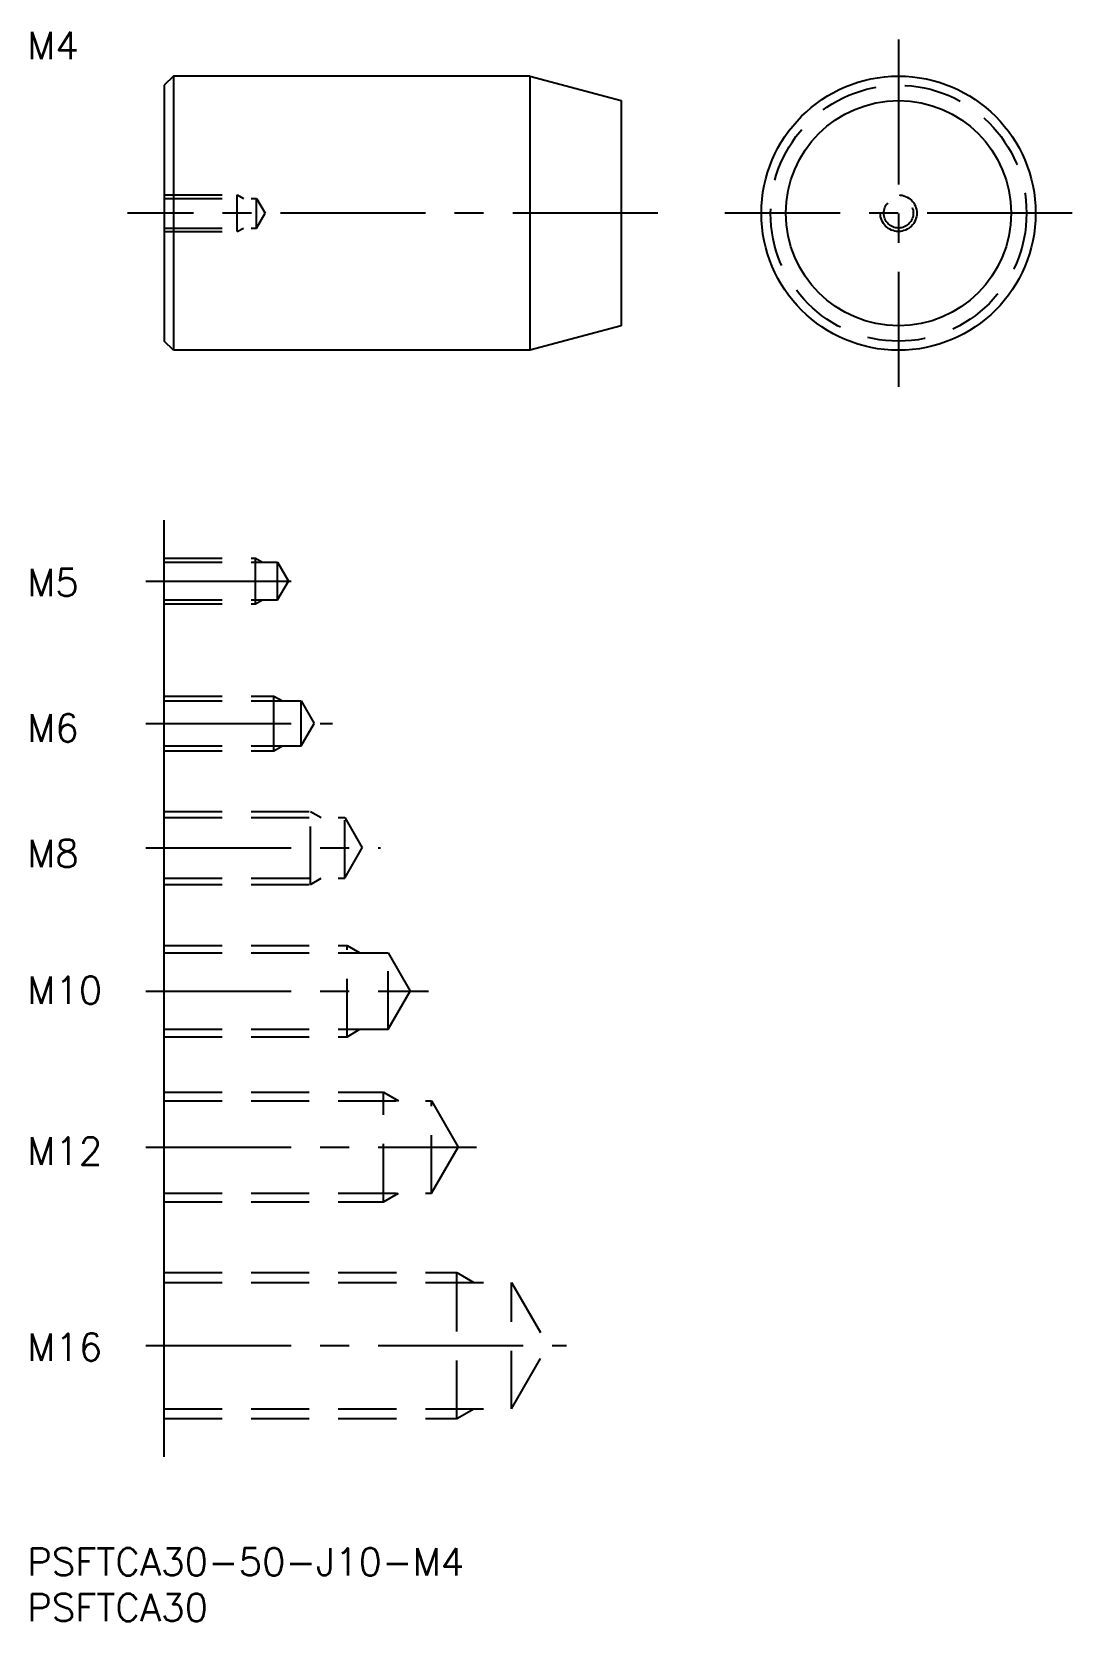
# Model space of a CAD drawing. Extents: x 1 to 114, y -8 to 166.
import ezdxf

# ---------------------------------------------------------------- set-up
doc = ezdxf.new("R2010")
doc.units = 0
doc.header["$LTSCALE"] = 0.5
doc.linetypes.add('CENTER', pattern=[50.8, 31.75, -6.35, 6.35, -6.35])
doc.linetypes.add('DASHED', pattern=[19.05, 12.7, -6.35])
for name, color, linetype in [('MSM_CENTER', 1, 'CENTER'), ('MSM_CONTINUOUS', 7, 'CONTINUOUS'), ('MSM_DASHED', 4, 'DASHED'), ('MSM_PART_NUMBER', 7, 'CONTINUOUS')]:
    doc.layers.add(name, color=color, linetype=linetype)
doc.styles.get("Standard").update_dxf_attribs({"font": 'txt.shx', "height": 3, "bigfont": 'bigfont.shx'})

# ---------------------------------------------------------------- blocks, each defined once
blk = doc.blocks.new('*U25')
at = {"layer": 'MSM_PART_NUMBER'}
blk.add_text('PSFTCA30-50-J10-M4', height=3, dxfattribs=at).set_placement((0, -3))
blk = doc.blocks.new('*U26')
at = {"layer": 'MSM_PART_NUMBER'}
blk.add_text('PSFTCA30', height=3, dxfattribs=at).set_placement((0, -8))
blk = doc.blocks.new('*U28')
at = {"layer": 'MSM_PART_NUMBER'}
blk.add_text('M5', height=3, dxfattribs=at).set_placement((0, 104.16))
blk = doc.blocks.new('*U29')
at = {"layer": 'MSM_PART_NUMBER'}
blk.add_text('M6', height=3, dxfattribs=at).set_placement((0, 88.24))
blk = doc.blocks.new('*U30')
at = {"layer": 'MSM_PART_NUMBER'}
blk.add_text('M4', height=3, dxfattribs=at).set_placement((0, 162.92))
blk = doc.blocks.new('*U31')
at = {"layer": 'MSM_PART_NUMBER'}
blk.add_text('M8', height=3, dxfattribs=at).set_placement((0, 74.52))
blk = doc.blocks.new('*U32')
at = {"layer": 'MSM_PART_NUMBER'}
blk.add_text('M10', height=3, dxfattribs=at).set_placement((0, 59.55))
blk = doc.blocks.new('*U33')
at = {"layer": 'MSM_PART_NUMBER'}
blk.add_text('M12', height=3, dxfattribs=at).set_placement((0, 41.95))
blk = doc.blocks.new('*U34')
at = {"layer": 'MSM_PART_NUMBER'}
blk.add_text('M16', height=3, dxfattribs=at).set_placement((0, 20.5))

msp = doc.modelspace()

# ---------------------------------------------------------------- linework, layer by layer
at = {"layer": 'MSM_CENTER'}
for p, q in [((95.34, 165.07), (95.34, 127.07)), ((69, 146.07), (11, 146.07)), ((114.34, 146.07), (76.34, 146.07)), ((13, 105.81), (30.59, 105.81)), ((13, 90.24), (33.42, 90.24)), ((13, 76.62), (38.67, 76.62)), ((13, 60.95), (43.92, 60.95)), ((13, 43.89), (49.17, 43.89)), ((13, 22.17), (59, 22.17))]:
    msp.add_line(p, q, dxfattribs=at)
at = {"layer": 'MSM_CONTINUOUS'}
for p, q in [((16, 161.07), (15, 160.07)), ((15, 160.07), (15, 132.07)), ((16, 161.07), (16, 131.07)), ((55, 161.07), (16, 161.07)), ((55, 161.07), (55, 131.07)), ((55, 161.07), (65, 158.39)), ((65, 158.39), (65, 133.75)), ((65, 133.75), (55, 131.07)), ((16, 131.07), (15, 132.07)), ((55, 131.07), (16, 131.07)), ((15, 10), (15, 112.48))]:
    msp.add_line(p, q, dxfattribs=at)
for radius in [15, 12.32]:
    msp.add_circle((95.34, 146.07), radius, dxfattribs=at)
at = {"layer": 'MSM_DASHED'}
for p, q in [((15, 148.07), (23, 148.07)), ((23, 144.07), (23, 148.07)), ((23, 148.07), (23.66, 147.69)), ((15, 147.69), (25.1, 147.69)), ((25.1, 144.45), (25.1, 147.69)), ((25.1, 147.69), (26.04, 146.07)), ((15, 144.45), (25.1, 144.45)), ((23, 144.07), (23.66, 144.45)), ((25.1, 144.45), (26.04, 146.07)), ((15, 144.07), (23, 144.07)), ((15, 108.31), (25, 108.31)), ((15, 107.88), (27.4, 107.88)), ((25, 103.31), (25, 108.31)), ((25, 108.31), (25.75, 107.88)), ((27.4, 103.75), (27.4, 107.88)), ((27.4, 107.88), (28.59, 105.81)), ((27.4, 103.75), (28.59, 105.81)), ((15, 103.75), (27.4, 103.75)), ((15, 103.31), (25, 103.31)), ((25, 103.31), (25.75, 103.75)), ((15, 93.24), (27, 93.24)), ((15, 92.7), (30, 92.7)), ((27, 87.24), (27, 93.24)), ((27, 93.24), (27.94, 92.7)), ((30, 87.79), (30, 92.7)), ((30, 92.7), (31.42, 90.24)), ((30, 87.79), (31.42, 90.24)), ((15, 87.79), (30, 87.79)), ((15, 87.24), (27, 87.24)), ((27, 87.24), (27.94, 87.79)), ((15, 80.62), (31, 80.62)), ((31, 72.62), (31, 80.62)), ((31, 80.62), (32.17, 79.95)), ((15, 79.95), (34.75, 79.95)), ((34.75, 73.3), (34.75, 79.95)), ((34.75, 79.95), (36.67, 76.62)), ((34.75, 73.3), (36.67, 76.62)), ((15, 73.3), (34.75, 73.3)), ((31, 72.62), (32.17, 73.3)), ((15, 72.62), (31, 72.62)), ((15, 65.95), (35, 65.95)), ((15, 65.14), (39.5, 65.14)), ((35, 55.95), (35, 65.95)), ((35, 65.95), (36.41, 65.14)), ((39.5, 56.77), (39.5, 65.14)), ((39.5, 65.14), (41.92, 60.95)), ((39.5, 56.77), (41.92, 60.95)), ((15, 56.77), (39.5, 56.77)), ((15, 55.95), (35, 55.95)), ((35, 55.95), (36.41, 56.77)), ((15, 49.89), (39, 49.89)), ((15, 48.95), (44.25, 48.95)), ((39, 37.89), (39, 49.89)), ((39, 49.89), (40.64, 48.95)), ((44.25, 38.84), (44.25, 48.95)), ((44.25, 48.95), (47.17, 43.89)), ((44.25, 38.84), (47.17, 43.89)), ((15, 38.84), (44.25, 38.84)), ((39, 37.89), (40.64, 38.84)), ((15, 37.89), (39, 37.89)), ((15, 30.17), (47, 30.17)), ((47, 30.17), (48.87, 29.08)), ((47, 14.17), (47, 30.17)), ((15, 29.08), (53, 29.08)), ((53, 15.25), (53, 29.08)), ((53, 29.08), (56.99, 22.17)), ((53, 15.25), (56.99, 22.17)), ((15, 15.25), (53, 15.25)), ((15, 14.17), (47, 14.17)), ((47, 14.17), (48.87, 15.25))]:
    msp.add_line(p, q, dxfattribs=at)
for radius in [14, 2, 1.62]:
    msp.add_circle((95.34, 146.07), radius, dxfattribs=at)

# ---------------------------------------------------------------- block references
at = {"layer": 'MSM_CONTINUOUS'}
for name in ['*U30', '*U28', '*U29', '*U31', '*U32', '*U33', '*U34', '*U25', '*U26']:
    msp.add_blockref(name, (0, 0), dxfattribs=at)

doc.saveas('drawing.dxf')
